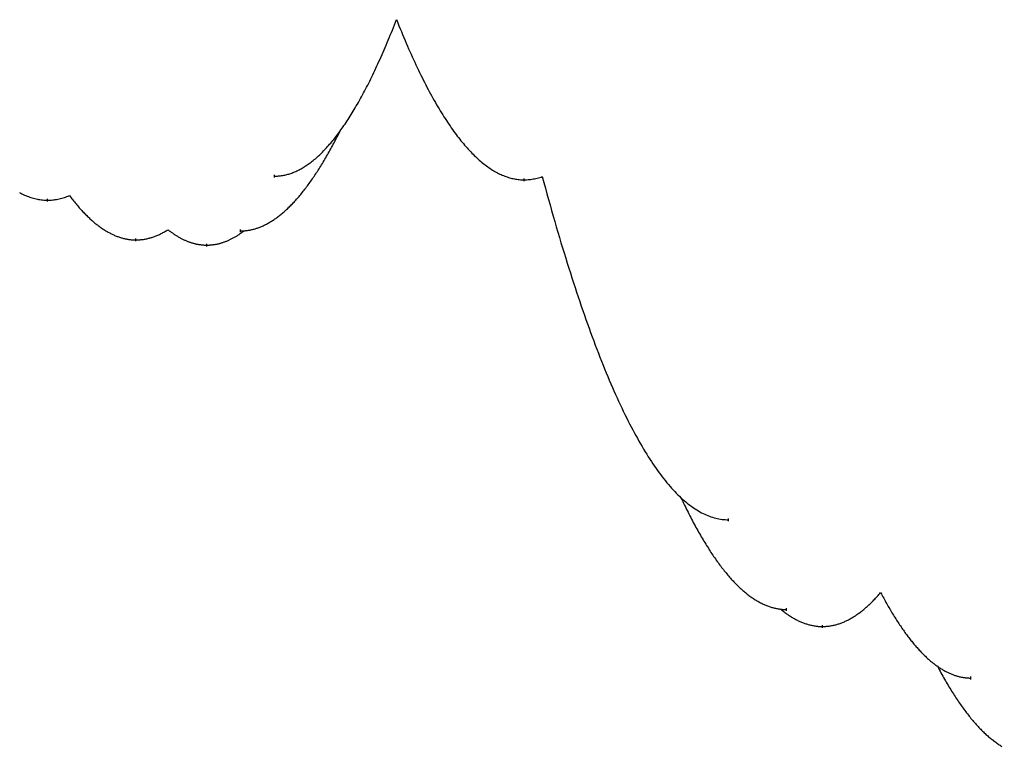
# Model space of a CAD drawing. Header units: metres. Extents: x -35 to 28195, y -4449 to 524.
# Drawn here: x 10670 to 14210, y -3374 to -752 of the extents above; entities that cross this region are included whole.
import ezdxf

# ---------------------------------------------------------------- set-up
doc = ezdxf.new("R2010")
doc.units = ezdxf.units.M
doc.layers.add('CATENARIES', color=7, linetype='Continuous')
doc.layers.add('CATENARY_VERTEX_TICKS', color=7, linetype='Continuous')

msp = doc.modelspace()

# ---------------------------------------------------------------- linework, layer by layer
at = {"layer": 'CATENARIES'}
for points in [[(11589.2, -1316.9, 0), (11592.9, -1316.9, 0), (11596.6, -1316.8, 0), (11600.2, -1316.6, 0), (11603.9, -1316.3, 0), (11607.6, -1316, 0), (11611.3, -1315.5, 0), (11615, -1315, 0), (11618.7, -1314.4, 0), (11622.3, -1313.8, 0), (11626, -1313, 0), (11629.7, -1312.2, 0), (11633.4, -1311.3, 0), (11637.1, -1310.3, 0), (11640.8, -1309.2, 0), (11644.4, -1308.1, 0), (11648.1, -1306.9, 0), (11651.8, -1305.6, 0), (11655.5, -1304.2, 0), (11659.2, -1302.7, 0), (11662.9, -1301.2, 0), (11666.5, -1299.6, 0), (11670.2, -1297.9, 0), (11673.9, -1296.1, 0), (11677.6, -1294.3, 0), (11681.3, -1292.3, 0), (11685, -1290.3, 0), (11688.6, -1288.3, 0), (11692.3, -1286.1, 0), (11696, -1283.8, 0), (11699.7, -1281.5, 0), (11703.4, -1279.1, 0), (11707.1, -1276.6, 0), (11710.7, -1274.1, 0), (11714.4, -1271.4, 0), (11718.1, -1268.7, 0), (11721.8, -1265.9, 0), (11725.5, -1263, 0), (11729.2, -1260.1, 0), (11732.8, -1257.1, 0), (11736.5, -1253.9, 0), (11740.2, -1250.8, 0), (11743.9, -1247.5, 0), (11747.6, -1244.1, 0), (11751.3, -1240.7, 0), (11754.9, -1237.2, 0), (11758.6, -1233.6, 0), (11762.3, -1229.9, 0), (11766, -1226.2, 0), (11769.7, -1222.4, 0), (11773.4, -1218.5, 0), (11777, -1214.5, 0), (11780.7, -1210.4, 0), (11784.4, -1206.3, 0), (11788.1, -1202.1, 0), (11791.8, -1197.8, 0), (11795.5, -1193.4, 0), (11799.1, -1188.9, 0), (11802.8, -1184.4, 0), (11806.5, -1179.8, 0), (11810.2, -1175.1, 0), (11813.9, -1170.3, 0), (11817.6, -1165.4, 0), (11821.2, -1160.5, 0), (11824.9, -1155.5, 0), (11828.6, -1150.4, 0), (11832.3, -1145.1, 0), (11836.1, -1139.9, 0), (11839.8, -1134.5, 0), (11843.5, -1129, 0), (11847.2, -1123.5, 0), (11850.9, -1117.9, 0), (11854.6, -1112.2, 0), (11858.3, -1106.4, 0), (11862.1, -1100.5, 0), (11865.8, -1094.6, 0), (11869.5, -1088.5, 0), (11873.2, -1082.4, 0), (11876.9, -1076.2, 0), (11880.6, -1070, 0), (11884.3, -1063.6, 0), (11888.1, -1057.2, 0), (11891.8, -1050.7, 0), (11895.5, -1044.1, 0), (11899.2, -1037.4, 0), (11902.9, -1030.7, 0), (11906.6, -1023.8, 0), (11910.3, -1016.9, 0), (11914.1, -1009.9, 0), (11917.8, -1002.8, 0), (11921.5, -995.6, 0), (11925.2, -988.4, 0), (11928.9, -981.1, 0), (11932.6, -973.7, 0), (11936.3, -966.2, 0), (11940, -958.6, 0), (11943.8, -951, 0), (11947.5, -943.2, 0), (11951.2, -935.4, 0), (11954.9, -927.5, 0), (11958.6, -919.5, 0), (11962.3, -911.5, 0), (11966, -903.3, 0), (11969.8, -895.1, 0), (11973.5, -886.8, 0), (11977.2, -878.4, 0), (11980.9, -869.9, 0), (11984.6, -861.4, 0), (11988.3, -852.7, 0), (11992, -844, 0), (11995.8, -835.2, 0), (11999.5, -826.3, 0), (12003.2, -817.4, 0), (12006.9, -808.3, 0), (12010.6, -799.2, 0), (12014.3, -790, 0), (12018, -780.7, 0), (12021.8, -771.3, 0), (12025.5, -761.8, 0), (12029.2, -752.3, 0)], [(12029.2, -752.3, 0), (12033.6, -763.3, 0), (12037.9, -774.2, 0), (12042.3, -785, 0), (12046.7, -795.7, 0), (12051.1, -806.3, 0), (12055.5, -816.7, 0), (12059.9, -827.1, 0), (12064.3, -837.4, 0), (12068.6, -847.5, 0), (12073, -857.6, 0), (12077.4, -867.5, 0), (12081.8, -877.3, 0), (12086.2, -887.1, 0), (12090.6, -896.7, 0), (12094.9, -906.2, 0), (12099.3, -915.6, 0), (12103.7, -924.9, 0), (12108.1, -934.1, 0), (12112.5, -943.2, 0), (12116.9, -952.1, 0), (12121.2, -961, 0), (12125.6, -969.8, 0), (12130, -978.4, 0), (12134.4, -987, 0), (12138.8, -995.4, 0), (12143.2, -1003.8, 0), (12147.5, -1012, 0), (12151.9, -1020.1, 0), (12156.3, -1028.2, 0), (12160.7, -1036.1, 0), (12165.1, -1043.9, 0), (12169.5, -1051.6, 0), (12173.8, -1059.2, 0), (12178.2, -1066.7, 0), (12182.6, -1074.1, 0), (12187, -1081.3, 0), (12191.4, -1088.5, 0), (12195.8, -1095.6, 0), (12200.1, -1102.5, 0), (12204.5, -1109.4, 0), (12208.9, -1116.2, 0), (12213.3, -1122.8, 0), (12217.7, -1129.3, 0), (12222.1, -1135.8, 0), (12226.4, -1142.1, 0), (12230.8, -1148.3, 0), (12235.2, -1154.5, 0), (12239.6, -1160.5, 0), (12244, -1166.4, 0), (12248.4, -1172.2, 0), (12252.8, -1177.9, 0), (12257.1, -1183.5, 0), (12261.5, -1189, 0), (12265.9, -1194.3, 0), (12270.3, -1199.6, 0), (12274.7, -1204.8, 0), (12279.1, -1209.9, 0), (12283.4, -1214.8, 0), (12287.8, -1219.7, 0), (12292.2, -1224.4, 0), (12296.6, -1229.1, 0), (12301, -1233.6, 0), (12305.4, -1238.1, 0), (12309.7, -1242.4, 0), (12314.1, -1246.6, 0), (12318.5, -1250.8, 0), (12322.9, -1254.8, 0), (12327.3, -1258.7, 0), (12331.7, -1262.5, 0), (12336, -1266.2, 0), (12340.4, -1269.8, 0), (12344.8, -1273.3, 0), (12349.2, -1276.7, 0), (12353.6, -1280, 0), (12358, -1283.2, 0), (12362.3, -1286.3, 0), (12366.7, -1289.2, 0), (12371.1, -1292.1, 0), (12375.5, -1294.9, 0), (12379.9, -1297.5, 0), (12384.3, -1300.1, 0), (12388.6, -1302.5, 0), (12393, -1304.9, 0), (12397.4, -1307.1, 0), (12401.8, -1309.3, 0), (12406.2, -1311.3, 0), (12410.6, -1313.2, 0), (12415, -1315.1, 0), (12419.3, -1316.8, 0), (12423.7, -1318.4, 0), (12428.1, -1319.9, 0), (12432.5, -1321.3, 0), (12436.9, -1322.6, 0), (12441.3, -1323.8, 0), (12445.6, -1324.9, 0), (12450, -1325.9, 0), (12454.4, -1326.8, 0), (12458.8, -1327.6, 0), (12463.2, -1328.2, 0), (12467.6, -1328.8, 0), (12471.9, -1329.3, 0), (12476.3, -1329.7, 0), (12480.7, -1329.9, 0), (12485.1, -1330.1, 0), (12489.5, -1330.1, 0), (12494.1, -1330.1, 0), (12498.8, -1329.9, 0), (12503.5, -1329.6, 0), (12508.2, -1329.2, 0), (12512.9, -1328.6, 0), (12517.5, -1328, 0), (12522.2, -1327.2, 0), (12526.9, -1326.3, 0), (12531.6, -1325.3, 0), (12536.2, -1324.2, 0), (12540.9, -1322.9, 0), (12545.6, -1321.6, 0), (12550.3, -1320.1, 0), (12554.9, -1318.5, 0)], [(11466.5, -1514.5, 0), (11469.8, -1514.5, 0), (11473.2, -1514.4, 0), (11476.6, -1514.2, 0), (11479.9, -1514, 0), (11482.9, -1513.8, 0), (11485.9, -1513.5, 0), (11488.9, -1513.1, 0), (11491.9, -1512.7, 0), (11494.9, -1512.2, 0), (11497.9, -1511.7, 0), (11500.9, -1511.2, 0), (11503.9, -1510.6, 0), (11506.9, -1509.9, 0), (11509.9, -1509.2, 0), (11512.9, -1508.5, 0), (11515.9, -1507.7, 0), (11518.9, -1506.8, 0), (11521.9, -1505.9, 0), (11524.9, -1505, 0), (11527.9, -1504, 0), (11530.9, -1502.9, 0), (11533.9, -1501.8, 0), (11536.9, -1500.7, 0), (11539.9, -1499.5, 0), (11542.9, -1498.2, 0), (11545.9, -1496.9, 0), (11548.9, -1495.6, 0), (11551.9, -1494.2, 0), (11554.9, -1492.7, 0), (11557.9, -1491.2, 0), (11560.9, -1489.7, 0), (11563.9, -1488.1, 0), (11566.9, -1486.4, 0), (11569.9, -1484.7, 0), (11572.9, -1482.9, 0), (11575.9, -1481.1, 0), (11578.9, -1479.3, 0), (11581.9, -1477.4, 0), (11584.9, -1475.4, 0), (11587.9, -1473.4, 0), (11590.9, -1471.4, 0), (11593.9, -1469.2, 0), (11596.9, -1467.1, 0), (11599.9, -1464.9, 0), (11602.9, -1462.6, 0), (11605.9, -1460.3, 0), (11608.9, -1458, 0), (11611.9, -1455.6, 0), (11614.9, -1453.1, 0), (11617.9, -1450.6, 0), (11620.9, -1448, 0), (11623.9, -1445.4, 0), (11626.9, -1442.8, 0), (11629.9, -1440.1, 0), (11632.9, -1437.3, 0), (11635.9, -1434.5, 0), (11638.9, -1431.6, 0), (11641.9, -1428.7, 0), (11644.9, -1425.7, 0), (11647.9, -1422.7, 0), (11650.9, -1419.7, 0), (11653.9, -1416.6, 0), (11656.9, -1413.4, 0), (11659.9, -1410.2, 0), (11662.9, -1406.9, 0), (11665.9, -1403.6, 0), (11668.9, -1400.2, 0), (11671.9, -1396.8, 0), (11674.9, -1393.4, 0), (11677.9, -1389.8, 0), (11680.9, -1386.3, 0), (11683.9, -1382.7, 0), (11686.9, -1379, 0), (11689.9, -1375.3, 0), (11692.9, -1371.5, 0), (11695.9, -1367.7, 0), (11698.9, -1363.8, 0), (11701.9, -1359.9, 0), (11704.9, -1355.9, 0), (11707.9, -1351.9, 0), (11710.9, -1347.8, 0), (11713.9, -1343.7, 0), (11716.9, -1339.5, 0), (11719.9, -1335.3, 0), (11722.9, -1331, 0), (11725.9, -1326.7, 0), (11728.9, -1322.3, 0), (11731.9, -1317.9, 0), (11734.9, -1313.4, 0), (11737.9, -1308.9, 0), (11740.9, -1304.3, 0), (11743.9, -1299.7, 0), (11746.9, -1295, 0), (11749.9, -1290.3, 0), (11752.9, -1285.5, 0), (11755.9, -1280.7, 0), (11758.9, -1275.8, 0), (11761.9, -1270.9, 0), (11764.9, -1265.9, 0), (11767.9, -1260.8, 0), (11770.9, -1255.8, 0), (11773.9, -1250.6, 0), (11776.9, -1245.4, 0), (11779.9, -1240.2, 0), (11782.9, -1234.9, 0), (11785.9, -1229.6, 0), (11788.9, -1224.2, 0), (11791.9, -1218.7, 0), (11794.9, -1213.2, 0), (11797.9, -1207.7, 0), (11800.9, -1202.1, 0), (11803.9, -1196.5, 0), (11806.9, -1190.8, 0), (11809.9, -1185, 0), (11812.9, -1179.2, 0), (11815.9, -1173.4, 0), (11818.9, -1167.5, 0), (11821.9, -1161.5, 0), (11824.9, -1155.5, 0)], [(12554.9, -1318.5, 0), (12560.5, -1339.4, 0), (12566.2, -1360.1, 0), (12571.8, -1380.6, 0), (12577.4, -1400.9, 0), (12583, -1421, 0), (12588.6, -1441, 0), (12594.3, -1460.8, 0), (12599.9, -1480.3, 0), (12605.5, -1499.8, 0), (12611.1, -1519, 0), (12616.7, -1538, 0), (12622.3, -1556.9, 0), (12628, -1575.6, 0), (12633.6, -1594.1, 0), (12639.2, -1612.4, 0), (12644.8, -1630.6, 0), (12650.4, -1648.5, 0), (12656.1, -1666.3, 0), (12661.7, -1683.9, 0), (12667.3, -1701.3, 0), (12672.9, -1718.6, 0), (12678.5, -1735.6, 0), (12684.1, -1752.5, 0), (12689.8, -1769.2, 0), (12695.4, -1785.8, 0), (12701, -1802.1, 0), (12706.6, -1818.3, 0), (12712.2, -1834.3, 0), (12717.9, -1850.1, 0), (12723.5, -1865.7, 0), (12729.1, -1881.2, 0), (12734.7, -1896.5, 0), (12740.3, -1911.5, 0), (12745.9, -1926.5, 0), (12751.6, -1941.2, 0), (12757.2, -1955.8, 0), (12762.8, -1970.2, 0), (12768.4, -1984.4, 0), (12774, -1998.4, 0), (12779.6, -2012.3, 0), (12785.3, -2026, 0), (12790.9, -2039.5, 0), (12796.5, -2052.8, 0), (12802.1, -2065.9, 0), (12807.7, -2078.9, 0), (12813.4, -2091.7, 0), (12819, -2104.3, 0), (12824.6, -2116.8, 0), (12830.2, -2129.1, 0), (12835.8, -2141.2, 0), (12841.4, -2153.1, 0), (12847.1, -2164.8, 0), (12852.7, -2176.4, 0), (12858.3, -2187.8, 0), (12863.9, -2199, 0), (12869.5, -2210.1, 0), (12875.2, -2220.9, 0), (12880.8, -2231.6, 0), (12886.4, -2242.1, 0), (12892, -2252.5, 0), (12897.6, -2262.7, 0), (12903.2, -2272.6, 0), (12908.9, -2282.5, 0), (12914.5, -2292.1, 0), (12920.1, -2301.6, 0), (12925.7, -2310.9, 0), (12931.3, -2320, 0), (12937, -2329, 0), (12942.6, -2337.7, 0), (12948.2, -2346.3, 0), (12953.8, -2354.8, 0), (12959.4, -2363, 0), (12965, -2371.1, 0), (12970.7, -2379, 0), (12976.3, -2386.8, 0), (12981.9, -2394.3, 0), (12987.5, -2401.7, 0), (12993.1, -2408.9, 0), (12998.8, -2416, 0), (13004.4, -2422.8, 0), (13010, -2429.5, 0), (13015.6, -2436.1, 0), (13021.2, -2442.4, 0), (13026.8, -2448.6, 0), (13032.5, -2454.6, 0), (13038.1, -2460.4, 0), (13043.7, -2466.1, 0), (13049.3, -2471.6, 0), (13054.9, -2476.9, 0), (13060.6, -2482.1, 0), (13066.3, -2487.1, 0), (13072, -2492, 0), (13077.7, -2496.7, 0), (13083.4, -2501.2, 0), (13089.1, -2505.5, 0), (13094.8, -2509.7, 0), (13100.5, -2513.6, 0), (13106.2, -2517.4, 0), (13111.9, -2521.1, 0), (13117.6, -2524.5, 0), (13123.3, -2527.8, 0), (13129, -2530.9, 0), (13134.7, -2533.8, 0), (13140.4, -2536.5, 0), (13146.1, -2539.1, 0), (13151.8, -2541.5, 0), (13157.4, -2543.7, 0), (13163.1, -2545.7, 0), (13168.8, -2547.5, 0), (13174.5, -2549.2, 0), (13180.2, -2550.7, 0), (13185.9, -2552, 0), (13191.6, -2553.2, 0), (13197.3, -2554.2, 0), (13203, -2555, 0), (13208.7, -2555.6, 0), (13214.4, -2556, 0), (13220.1, -2556.3, 0), (13225.8, -2556.4, 0)], [(10669.5, -1375.8, 0), (10674.1, -1378.3, 0), (10678.7, -1380.7, 0), (10683.4, -1382.9, 0), (10688, -1385.1, 0), (10692.6, -1387.1, 0), (10697.2, -1389, 0), (10701.8, -1390.8, 0), (10706.5, -1392.5, 0), (10711.1, -1394, 0), (10715.7, -1395.5, 0), (10720.3, -1396.8, 0), (10724.9, -1398, 0), (10729.6, -1399.1, 0), (10734.2, -1400.1, 0), (10738.8, -1401, 0), (10743.4, -1401.7, 0), (10748, -1402.4, 0), (10752.7, -1402.9, 0), (10757.3, -1403.3, 0), (10761.9, -1403.6, 0), (10766.5, -1403.7, 0), (10771.1, -1403.8, 0), (10775.8, -1403.7, 0), (10780.4, -1403.6, 0), (10785, -1403.3, 0), (10789.7, -1402.9, 0), (10794.3, -1402.3, 0), (10798.9, -1401.7, 0), (10803.6, -1401, 0), (10808.2, -1400.1, 0), (10812.9, -1399.1, 0), (10817.5, -1398, 0), (10822.1, -1396.8, 0), (10826.8, -1395.4, 0), (10831.4, -1394, 0), (10836, -1392.4, 0), (10840.7, -1390.7, 0), (10845.3, -1388.9, 0), (10849.9, -1387, 0)], [(10849.9, -1387, 0), (10852.9, -1390.9, 0), (10855.8, -1394.8, 0), (10858.8, -1398.6, 0), (10861.8, -1402.4, 0), (10864.7, -1406.2, 0), (10867.7, -1409.8, 0), (10870.6, -1413.5, 0), (10873.6, -1417.1, 0), (10876.6, -1420.6, 0), (10879.5, -1424.1, 0), (10882.5, -1427.5, 0), (10885.4, -1430.9, 0), (10888.4, -1434.3, 0), (10891.4, -1437.6, 0), (10894.3, -1440.8, 0), (10897.3, -1444, 0), (10900.2, -1447.1, 0), (10903.2, -1450.2, 0), (10906.2, -1453.3, 0), (10909.1, -1456.3, 0), (10912.1, -1459.2, 0), (10915, -1462.1, 0), (10918, -1465, 0), (10920.9, -1467.8, 0), (10923.9, -1470.6, 0), (10926.9, -1473.3, 0), (10929.8, -1475.9, 0), (10932.8, -1478.5, 0), (10935.7, -1481.1, 0), (10938.7, -1483.6, 0), (10941.7, -1486.1, 0), (10944.6, -1488.5, 0), (10947.6, -1490.8, 0), (10950.5, -1493.1, 0), (10953.5, -1495.4, 0), (10956.5, -1497.6, 0), (10959.4, -1499.8, 0), (10962.4, -1501.9, 0), (10965.3, -1504, 0), (10968.3, -1506, 0), (10971.3, -1508, 0), (10974.2, -1509.9, 0), (10977.2, -1511.8, 0), (10980.1, -1513.6, 0), (10983.1, -1515.4, 0), (10986.1, -1517.1, 0), (10989, -1518.8, 0), (10992, -1520.4, 0), (10994.9, -1522, 0), (10997.9, -1523.5, 0), (11000.9, -1525, 0), (11003.8, -1526.5, 0), (11006.8, -1527.9, 0), (11009.7, -1529.2, 0), (11012.7, -1530.5, 0), (11015.7, -1531.7, 0), (11018.6, -1532.9, 0), (11021.6, -1534.1, 0), (11024.5, -1535.2, 0), (11027.5, -1536.2, 0), (11030.5, -1537.2, 0), (11033.4, -1538.2, 0), (11036.4, -1539.1, 0), (11039.3, -1539.9, 0), (11042.3, -1540.7, 0), (11045.2, -1541.5, 0), (11048.2, -1542.2, 0), (11051.2, -1542.8, 0), (11054.1, -1543.4, 0), (11057.1, -1544, 0), (11060, -1544.5, 0), (11063, -1545, 0), (11066, -1545.4, 0), (11068.9, -1545.8, 0), (11071.9, -1546.1, 0), (11074.8, -1546.3, 0), (11077.8, -1546.6, 0), (11080.8, -1546.7, 0), (11083.7, -1546.8, 0), (11086.7, -1546.9, 0), (11089.6, -1546.9, 0), (11092.7, -1546.9, 0), (11095.7, -1546.8, 0), (11098.7, -1546.7, 0), (11101.8, -1546.5, 0), (11104.8, -1546.3, 0), (11107.8, -1546, 0), (11110.9, -1545.7, 0), (11113.9, -1545.3, 0), (11116.9, -1544.9, 0), (11120, -1544.4, 0), (11123, -1543.8, 0), (11126, -1543.3, 0), (11129.1, -1542.6, 0), (11132.1, -1541.9, 0), (11135.1, -1541.2, 0), (11138.2, -1540.4, 0), (11141.2, -1539.6, 0), (11144.2, -1538.7, 0), (11147.3, -1537.7, 0), (11150.3, -1536.7, 0), (11153.3, -1535.7, 0), (11156.4, -1534.6, 0), (11159.4, -1533.4, 0), (11162.4, -1532.2, 0), (11165.5, -1531, 0), (11168.5, -1529.7, 0), (11171.6, -1528.3, 0), (11174.6, -1526.9, 0), (11177.6, -1525.4, 0), (11180.7, -1523.9, 0), (11183.7, -1522.4, 0), (11186.7, -1520.7, 0), (11189.8, -1519.1, 0), (11192.8, -1517.4, 0), (11195.8, -1515.6, 0), (11198.9, -1513.8, 0), (11201.9, -1511.9, 0), (11204.9, -1510, 0)], [(11204.9, -1510, 0), (11207.2, -1511.8, 0), (11209.5, -1513.6, 0), (11211.8, -1515.3, 0), (11214.1, -1517.1, 0), (11216.4, -1518.7, 0), (11218.7, -1520.4, 0), (11221, -1522, 0), (11223.3, -1523.6, 0), (11225.6, -1525.2, 0), (11227.9, -1526.7, 0), (11230.2, -1528.3, 0), (11232.5, -1529.7, 0), (11234.8, -1531.2, 0), (11237.1, -1532.6, 0), (11239.4, -1534, 0), (11241.7, -1535.4, 0), (11244, -1536.7, 0), (11246.3, -1538, 0), (11248.5, -1539.3, 0), (11250.8, -1540.5, 0), (11253.1, -1541.7, 0), (11255.4, -1542.9, 0), (11257.7, -1544, 0), (11260, -1545.2, 0), (11262.3, -1546.3, 0), (11264.6, -1547.3, 0), (11266.9, -1548.3, 0), (11269.2, -1549.3, 0), (11271.5, -1550.3, 0), (11273.8, -1551.3, 0), (11276.1, -1552.2, 0), (11278.4, -1553, 0), (11280.7, -1553.9, 0), (11283, -1554.7, 0), (11285.3, -1555.5, 0), (11287.6, -1556.3, 0), (11289.9, -1557, 0), (11292.2, -1557.7, 0), (11294.5, -1558.4, 0), (11296.8, -1559, 0), (11299.1, -1559.6, 0), (11301.4, -1560.2, 0), (11303.7, -1560.8, 0), (11305.9, -1561.3, 0), (11308.2, -1561.8, 0), (11310.5, -1562.3, 0), (11312.8, -1562.7, 0), (11315.1, -1563.1, 0), (11317.4, -1563.5, 0), (11319.7, -1563.8, 0), (11322, -1564.1, 0), (11324.3, -1564.4, 0), (11326.6, -1564.7, 0), (11328.9, -1564.9, 0), (11331.2, -1565.1, 0), (11333.5, -1565.2, 0), (11335.8, -1565.4, 0), (11338.1, -1565.5, 0), (11340.4, -1565.6, 0), (11342.7, -1565.6, 0), (11345, -1565.6, 0), (11347.3, -1565.6, 0), (11349.6, -1565.6, 0), (11352, -1565.5, 0), (11354.3, -1565.4, 0), (11356.6, -1565.2, 0), (11358.9, -1565.1, 0), (11361.3, -1564.9, 0), (11363.6, -1564.6, 0), (11365.9, -1564.4, 0), (11368.2, -1564.1, 0), (11370.6, -1563.8, 0), (11372.9, -1563.4, 0), (11375.2, -1563, 0), (11377.6, -1562.6, 0), (11379.9, -1562.2, 0), (11382.2, -1561.7, 0), (11384.5, -1561.2, 0), (11386.9, -1560.6, 0), (11389.2, -1560.1, 0), (11391.5, -1559.5, 0), (11393.8, -1558.9, 0), (11396.2, -1558.2, 0), (11398.5, -1557.5, 0), (11400.8, -1556.8, 0), (11403.1, -1556, 0), (11405.5, -1555.2, 0), (11407.8, -1554.4, 0), (11410.1, -1553.6, 0), (11412.5, -1552.7, 0), (11414.8, -1551.8, 0), (11417.1, -1550.9, 0), (11419.4, -1549.9, 0), (11421.8, -1548.9, 0), (11424.1, -1547.9, 0), (11426.4, -1546.8, 0), (11428.7, -1545.7, 0), (11431.1, -1544.6, 0), (11433.4, -1543.5, 0), (11435.7, -1542.3, 0), (11438, -1541.1, 0), (11440.4, -1539.8, 0), (11442.7, -1538.6, 0), (11445, -1537.3, 0), (11447.3, -1535.9, 0), (11449.7, -1534.6, 0), (11452, -1533.2, 0), (11454.3, -1531.7, 0), (11456.7, -1530.3, 0), (11459, -1528.8, 0), (11461.3, -1527.3, 0), (11463.6, -1525.7, 0), (11466, -1524.1, 0), (11468.3, -1522.5, 0), (11470.6, -1520.9, 0), (11472.9, -1519.2, 0), (11475.3, -1517.5, 0), (11477.6, -1515.8, 0), (11479.9, -1514, 0)], [(13054.9, -2476.9, 0), (13058.1, -2483.7, 0), (13061.3, -2490.3, 0), (13064.5, -2497, 0), (13067.7, -2503.6, 0), (13070.9, -2510.1, 0), (13074, -2516.5, 0), (13077.2, -2522.9, 0), (13080.4, -2529.3, 0), (13083.6, -2535.6, 0), (13086.8, -2541.8, 0), (13090, -2548, 0), (13093.2, -2554.1, 0), (13096.3, -2560.2, 0), (13099.5, -2566.2, 0), (13102.7, -2572.1, 0), (13105.9, -2578, 0), (13109.1, -2583.8, 0), (13112.3, -2589.6, 0), (13115.5, -2595.3, 0), (13118.6, -2601, 0), (13121.8, -2606.6, 0), (13125, -2612.1, 0), (13128.2, -2617.6, 0), (13131.4, -2623.1, 0), (13134.6, -2628.4, 0), (13137.8, -2633.7, 0), (13140.9, -2639, 0), (13144.1, -2644.2, 0), (13147.3, -2649.4, 0), (13150.5, -2654.4, 0), (13153.7, -2659.5, 0), (13156.9, -2664.4, 0), (13160.1, -2669.4, 0), (13163.2, -2674.2, 0), (13166.4, -2679, 0), (13169.6, -2683.8, 0), (13172.8, -2688.5, 0), (13176, -2693.1, 0), (13179.2, -2697.7, 0), (13182.4, -2702.2, 0), (13185.5, -2706.6, 0), (13188.7, -2711.1, 0), (13191.9, -2715.4, 0), (13195.1, -2719.7, 0), (13198.3, -2723.9, 0), (13201.5, -2728.1, 0), (13204.7, -2732.2, 0), (13207.8, -2736.3, 0), (13211, -2740.3, 0), (13214.2, -2744.2, 0), (13217.4, -2748.1, 0), (13220.6, -2752, 0), (13223.8, -2755.8, 0), (13227, -2759.5, 0), (13230.1, -2763.1, 0), (13233.3, -2766.7, 0), (13236.5, -2770.3, 0), (13239.7, -2773.8, 0), (13242.9, -2777.2, 0), (13246.1, -2780.6, 0), (13249.3, -2783.9, 0), (13252.4, -2787.2, 0), (13255.6, -2790.4, 0), (13258.8, -2793.6, 0), (13262, -2796.7, 0), (13265.2, -2799.7, 0), (13268.4, -2802.7, 0), (13271.6, -2805.6, 0), (13274.7, -2808.5, 0), (13277.9, -2811.3, 0), (13281.1, -2814.1, 0), (13284.3, -2816.8, 0), (13287.5, -2819.4, 0), (13290.7, -2822, 0), (13293.9, -2824.6, 0), (13297, -2827, 0), (13300.2, -2829.5, 0), (13303.4, -2831.8, 0), (13306.6, -2834.1, 0), (13309.8, -2836.4, 0), (13313, -2838.6, 0), (13316.2, -2840.7, 0), (13319.3, -2842.8, 0), (13322.5, -2844.8, 0), (13325.7, -2846.8, 0), (13328.9, -2848.7, 0), (13332.1, -2850.6, 0), (13335.3, -2852.4, 0), (13338.5, -2854.1, 0), (13341.6, -2855.8, 0), (13344.8, -2857.4, 0), (13348, -2859, 0), (13351.2, -2860.5, 0), (13354.4, -2862, 0), (13357.6, -2863.4, 0), (13360.8, -2864.7, 0), (13363.9, -2866, 0), (13367.1, -2867.2, 0), (13370.3, -2868.4, 0), (13373.5, -2869.5, 0), (13376.7, -2870.6, 0), (13379.9, -2871.6, 0), (13383.1, -2872.6, 0), (13386.2, -2873.5, 0), (13389.4, -2874.3, 0), (13392.6, -2875.1, 0), (13395.8, -2875.8, 0), (13399, -2876.5, 0), (13402.2, -2877.1, 0), (13405.4, -2877.7, 0), (13408.5, -2878.2, 0), (13411.7, -2878.6, 0), (13414.9, -2879, 0), (13418.3, -2879.4, 0), (13421.7, -2879.6, 0), (13425.1, -2879.9, 0), (13428.5, -2880, 0), (13431.9, -2880.1, 0), (13435.3, -2880.2, 0)], [(13414.9, -2879, 0), (13417.9, -2881.5, 0), (13420.9, -2883.9, 0), (13423.9, -2886.3, 0), (13426.9, -2888.6, 0), (13429.9, -2890.9, 0), (13432.9, -2893.1, 0), (13435.9, -2895.3, 0), (13438.9, -2897.4, 0), (13441.9, -2899.5, 0), (13444.9, -2901.5, 0), (13447.9, -2903.5, 0), (13450.9, -2905.4, 0), (13453.9, -2907.3, 0), (13456.9, -2909.1, 0), (13459.9, -2910.9, 0), (13462.9, -2912.6, 0), (13465.9, -2914.3, 0), (13469, -2916, 0), (13472, -2917.5, 0), (13475, -2919.1, 0), (13478, -2920.5, 0), (13481, -2922, 0), (13484, -2923.3, 0), (13487, -2924.7, 0), (13490, -2925.9, 0), (13493, -2927.2, 0), (13496, -2928.3, 0), (13499, -2929.5, 0), (13502, -2930.5, 0), (13505, -2931.6, 0), (13508, -2932.5, 0), (13511, -2933.5, 0), (13514, -2934.3, 0), (13517, -2935.2, 0), (13520, -2935.9, 0), (13523, -2936.7, 0), (13526, -2937.3, 0), (13529, -2938, 0), (13532, -2938.5, 0), (13535, -2939.1, 0), (13538, -2939.5, 0), (13541, -2940, 0), (13544, -2940.3, 0), (13547, -2940.7, 0), (13550, -2941, 0), (13553, -2941.2, 0), (13556, -2941.4, 0), (13559, -2941.5, 0), (13562, -2941.6, 0), (13565, -2941.6, 0), (13568, -2941.6, 0), (13571.1, -2941.5, 0), (13574.1, -2941.3, 0), (13577.2, -2941.2, 0), (13580.2, -2940.9, 0), (13583.3, -2940.7, 0), (13586.3, -2940.3, 0), (13589.3, -2939.9, 0), (13592.4, -2939.5, 0), (13595.4, -2939, 0), (13598.5, -2938.5, 0), (13601.5, -2937.9, 0), (13604.6, -2937.2, 0), (13607.6, -2936.5, 0), (13610.6, -2935.8, 0), (13613.7, -2935, 0), (13616.7, -2934.1, 0), (13619.8, -2933.2, 0), (13622.8, -2932.3, 0), (13625.9, -2931.3, 0), (13628.9, -2930.2, 0), (13631.9, -2929.1, 0), (13635, -2928, 0), (13638, -2926.8, 0), (13641.1, -2925.5, 0), (13644.1, -2924.2, 0), (13647.1, -2922.8, 0), (13650.2, -2921.4, 0), (13653.2, -2920, 0), (13656.3, -2918.4, 0), (13659.3, -2916.9, 0), (13662.4, -2915.3, 0), (13665.4, -2913.6, 0), (13668.4, -2911.9, 0), (13671.5, -2910.1, 0), (13674.5, -2908.3, 0), (13677.6, -2906.4, 0), (13680.6, -2904.5, 0), (13683.7, -2902.5, 0), (13686.7, -2900.4, 0), (13689.7, -2898.4, 0), (13692.8, -2896.2, 0), (13695.8, -2894, 0), (13698.9, -2891.8, 0), (13701.9, -2889.5, 0), (13704.9, -2887.2, 0), (13708, -2884.8, 0), (13711, -2882.3, 0), (13714.1, -2879.8, 0), (13717.1, -2877.3, 0), (13720.2, -2874.7, 0), (13723.2, -2872, 0), (13726.2, -2869.3, 0), (13729.3, -2866.6, 0), (13732.3, -2863.8, 0), (13735.4, -2860.9, 0), (13738.4, -2858, 0), (13741.5, -2855.1, 0), (13744.5, -2852.1, 0), (13747.5, -2849, 0), (13750.6, -2845.9, 0), (13753.6, -2842.7, 0), (13756.7, -2839.5, 0), (13759.7, -2836.2, 0), (13762.8, -2832.9, 0), (13765.8, -2829.5, 0), (13768.8, -2826.1, 0), (13771.9, -2822.6, 0), (13774.9, -2819.1, 0)], [(13774.9, -2819.1, 0), (13777.7, -2824.3, 0), (13780.4, -2829.4, 0), (13783.1, -2834.5, 0), (13785.9, -2839.5, 0), (13788.6, -2844.5, 0), (13791.3, -2849.5, 0), (13794.1, -2854.4, 0), (13796.8, -2859.2, 0), (13799.5, -2864, 0), (13802.3, -2868.8, 0), (13805, -2873.5, 0), (13807.7, -2878.2, 0), (13810.5, -2882.9, 0), (13813.2, -2887.5, 0), (13815.9, -2892, 0), (13818.7, -2896.5, 0), (13821.4, -2901, 0), (13824.1, -2905.4, 0), (13826.9, -2909.8, 0), (13829.6, -2914.1, 0), (13832.3, -2918.4, 0), (13835.1, -2922.7, 0), (13837.8, -2926.9, 0), (13840.5, -2931, 0), (13843.3, -2935.1, 0), (13846, -2939.2, 0), (13848.7, -2943.2, 0), (13851.5, -2947.2, 0), (13854.2, -2951.2, 0), (13856.9, -2955.1, 0), (13859.7, -2958.9, 0), (13862.4, -2962.7, 0), (13865.1, -2966.5, 0), (13867.9, -2970.2, 0), (13870.6, -2973.9, 0), (13873.3, -2977.5, 0), (13876.1, -2981.1, 0), (13878.8, -2984.7, 0), (13881.5, -2988.2, 0), (13884.3, -2991.6, 0), (13887, -2995, 0), (13889.7, -2998.4, 0), (13892.5, -3001.7, 0), (13895.2, -3005, 0), (13897.9, -3008.3, 0), (13900.7, -3011.4, 0), (13903.4, -3014.6, 0), (13906.1, -3017.7, 0), (13908.9, -3020.8, 0), (13911.6, -3023.8, 0), (13914.3, -3026.8, 0), (13917.1, -3029.7, 0), (13919.8, -3032.6, 0), (13922.5, -3035.4, 0), (13925.3, -3038.3, 0), (13928, -3041, 0), (13930.7, -3043.7, 0), (13933.5, -3046.4, 0), (13936.2, -3049, 0), (13938.9, -3051.6, 0), (13941.7, -3054.2, 0), (13944.4, -3056.7, 0), (13947.1, -3059.1, 0), (13949.9, -3061.5, 0), (13952.6, -3063.9, 0), (13955.3, -3066.2, 0), (13958.1, -3068.5, 0), (13960.8, -3070.7, 0), (13963.5, -3072.9, 0), (13966.3, -3075.1, 0), (13969, -3077.2, 0), (13971.7, -3079.3, 0), (13974.5, -3081.3, 0), (13977.2, -3083.3, 0), (13979.9, -3085.2, 0), (13982.7, -3087.1, 0), (13985.4, -3088.9, 0), (13988.1, -3090.8, 0), (13990.9, -3092.5, 0), (13993.6, -3094.2, 0), (13996.4, -3095.9, 0), (13999.1, -3097.5, 0), (14001.8, -3099.1, 0), (14004.6, -3100.7, 0), (14007.3, -3102.2, 0), (14010.1, -3103.6, 0), (14012.8, -3105.1, 0), (14015.5, -3106.4, 0), (14018.3, -3107.8, 0), (14021, -3109, 0), (14023.8, -3110.3, 0), (14026.5, -3111.5, 0), (14029.2, -3112.6, 0), (14032, -3113.7, 0), (14034.7, -3114.8, 0), (14037.4, -3115.8, 0), (14040.2, -3116.8, 0), (14042.9, -3117.8, 0), (14045.7, -3118.6, 0), (14048.4, -3119.5, 0), (14051.1, -3120.3, 0), (14053.9, -3121.1, 0), (14056.6, -3121.8, 0), (14059.4, -3122.5, 0), (14062.1, -3123.1, 0), (14064.8, -3123.7, 0), (14067.6, -3124.2, 0), (14070.3, -3124.7, 0), (14073.1, -3125.2, 0), (14075.8, -3125.6, 0), (14078.5, -3126, 0), (14081.3, -3126.3, 0), (14084, -3126.6, 0), (14086.8, -3126.8, 0), (14089.5, -3127, 0), (14092.2, -3127.2, 0), (14095, -3127.3, 0), (14097.7, -3127.3, 0), (14100.5, -3127.4, 0)], [(13979.9, -3085.2, 0), (13983.1, -3091.2, 0), (13986.3, -3097.1, 0), (13989.5, -3103, 0), (13992.6, -3108.8, 0), (13995.8, -3114.6, 0), (13999, -3120.3, 0), (14002.2, -3125.9, 0), (14005.4, -3131.5, 0), (14008.5, -3137.1, 0), (14011.7, -3142.5, 0), (14014.9, -3148, 0), (14018.1, -3153.3, 0), (14021.3, -3158.6, 0), (14024.4, -3163.9, 0), (14027.6, -3169.1, 0), (14030.8, -3174.2, 0), (14034, -3179.3, 0), (14037.2, -3184.3, 0), (14040.3, -3189.3, 0), (14043.5, -3194.2, 0), (14046.7, -3199.1, 0), (14049.9, -3203.9, 0), (14053, -3208.6, 0), (14056.2, -3213.3, 0), (14059.4, -3217.9, 0), (14062.6, -3222.5, 0), (14065.8, -3227, 0), (14068.9, -3231.5, 0), (14072.1, -3235.9, 0), (14075.3, -3240.2, 0), (14078.5, -3244.5, 0), (14081.7, -3248.8, 0), (14084.8, -3252.9, 0), (14088, -3257.1, 0), (14091.2, -3261.1, 0), (14094.4, -3265.1, 0), (14097.6, -3269.1, 0), (14100.7, -3273, 0), (14103.9, -3276.8, 0), (14107.1, -3280.6, 0), (14110.3, -3284.3, 0), (14113.5, -3288, 0), (14116.6, -3291.6, 0), (14119.8, -3295.2, 0), (14123, -3298.7, 0), (14126.2, -3302.1, 0), (14129.4, -3305.5, 0), (14132.5, -3308.9, 0), (14135.7, -3312.1, 0), (14138.9, -3315.4, 0), (14142.1, -3318.5, 0), (14145.3, -3321.6, 0), (14148.4, -3324.7, 0), (14151.6, -3327.7, 0), (14154.8, -3330.6, 0), (14158, -3333.5, 0), (14161.2, -3336.3, 0), (14164.3, -3339.1, 0), (14167.5, -3341.8, 0), (14170.7, -3344.5, 0), (14173.9, -3347.1, 0), (14177, -3349.6, 0), (14180.2, -3352.1, 0), (14183.4, -3354.6, 0), (14186.6, -3356.9, 0), (14189.8, -3359.3, 0), (14192.9, -3361.5, 0), (14196.1, -3363.7, 0), (14199.3, -3365.9, 0), (14202.5, -3368, 0), (14205.7, -3370, 0), (14208.8, -3372, 0), (14212, -3373.9, 0)]]:
    msp.add_polyline3d(points, dxfattribs=at)
at = {"layer": 'CATENARY_VERTEX_TICKS'}
for p, q in [((11589.2, -1321.9), (11589.2, -1311.9)), ((12489.5, -1335.1), (12489.5, -1325.1)), ((10771.1, -1408.8), (10771.1, -1398.8)), ((11466.5, -1519.5), (11466.5, -1509.5)), ((11089.6, -1551.9), (11089.6, -1541.9)), ((11345, -1570.6), (11345, -1560.6)), ((13225.8, -2561.4), (13225.8, -2551.4)), ((13435.3, -2885.2), (13435.3, -2875.2)), ((13565, -2946.6), (13565, -2936.6)), ((14100.5, -3132.4), (14100.5, -3122.4))]:
    msp.add_line(p, q, dxfattribs=at)

doc.saveas('drawing.dxf')
